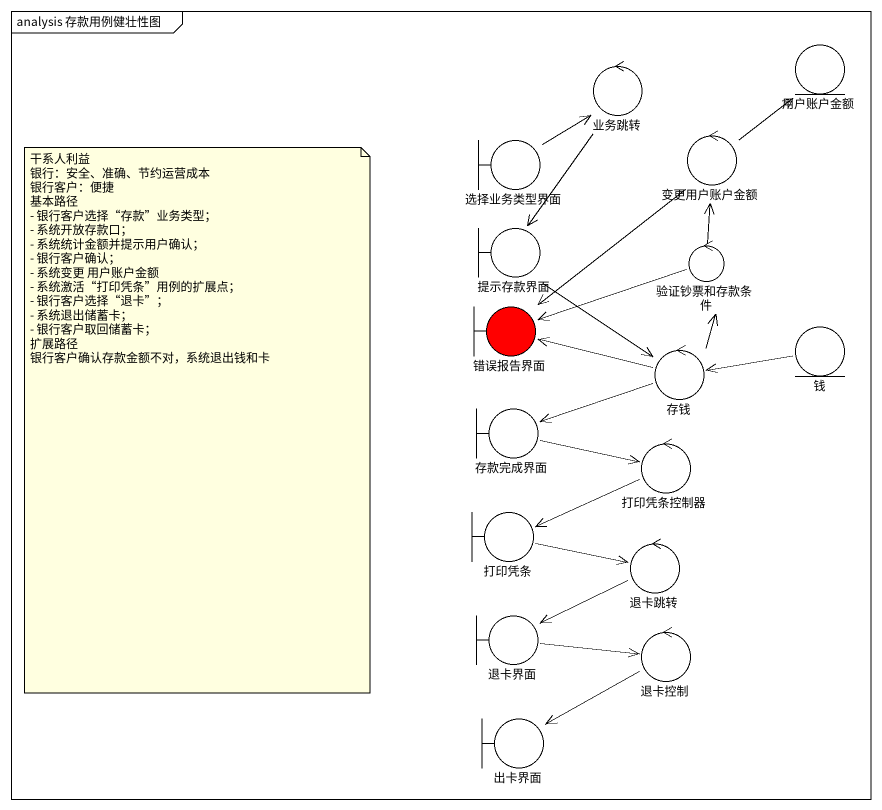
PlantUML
@startuml
mainframe analysis 存款用例健壮性图
control 业务跳转
entity 用户账户金额
boundary 选择业务类型界面
control 变更用户账户金额
boundary 提示存款界面
control 验证钞票和存款条件
boundary 错误报告界面 #FF0000
control 存钱
entity 钱
boundary 存款完成界面
control 打印凭条控制器
boundary 打印凭条
control 退卡跳转
boundary 退卡界面
control 退卡控制
boundary 出卡界面
业务跳转 --> 提示存款界面
选择业务类型界面 -up-> 业务跳转
变更用户账户金额 -up-> 用户账户金额
变更用户账户金额 --> 错误报告界面
提示存款界面 --> 存钱
验证钞票和存款条件 -up-> 变更用户账户金额
验证钞票和存款条件 -left-> 错误报告界面
存钱 -up-> 验证钞票和存款条件
存钱 -left-> 错误报告界面
存钱 <-right- 钱
存钱 -left-> 存款完成界面
存款完成界面 -right-> 打印凭条控制器
打印凭条控制器 -left-> 打印凭条
打印凭条 -right-> 退卡跳转
退卡跳转 -left-> 退卡界面
退卡界面 -right-> 退卡控制
退卡控制 -left-> 出卡界面
note as N1
  干系人利益
  银行：安全、准确、节约运营成本
  银行客户：便捷
  基本路径
  - 银行客户选择“存款”业务类型；
  - 系统开放存款口；
  - 系统统计金额并提示用户确认；
  - 银行客户确认；
  - 系统变更 用户账户金额
  - 系统激活“打印凭条”用例的扩展点；
  - 银行客户选择“退卡”；
  - 系统退出储蓄卡；
  - 银行客户取回储蓄卡；
  扩展路径
  银行客户确认存款金额不对，系统退出钱和卡
end note
@enduml
